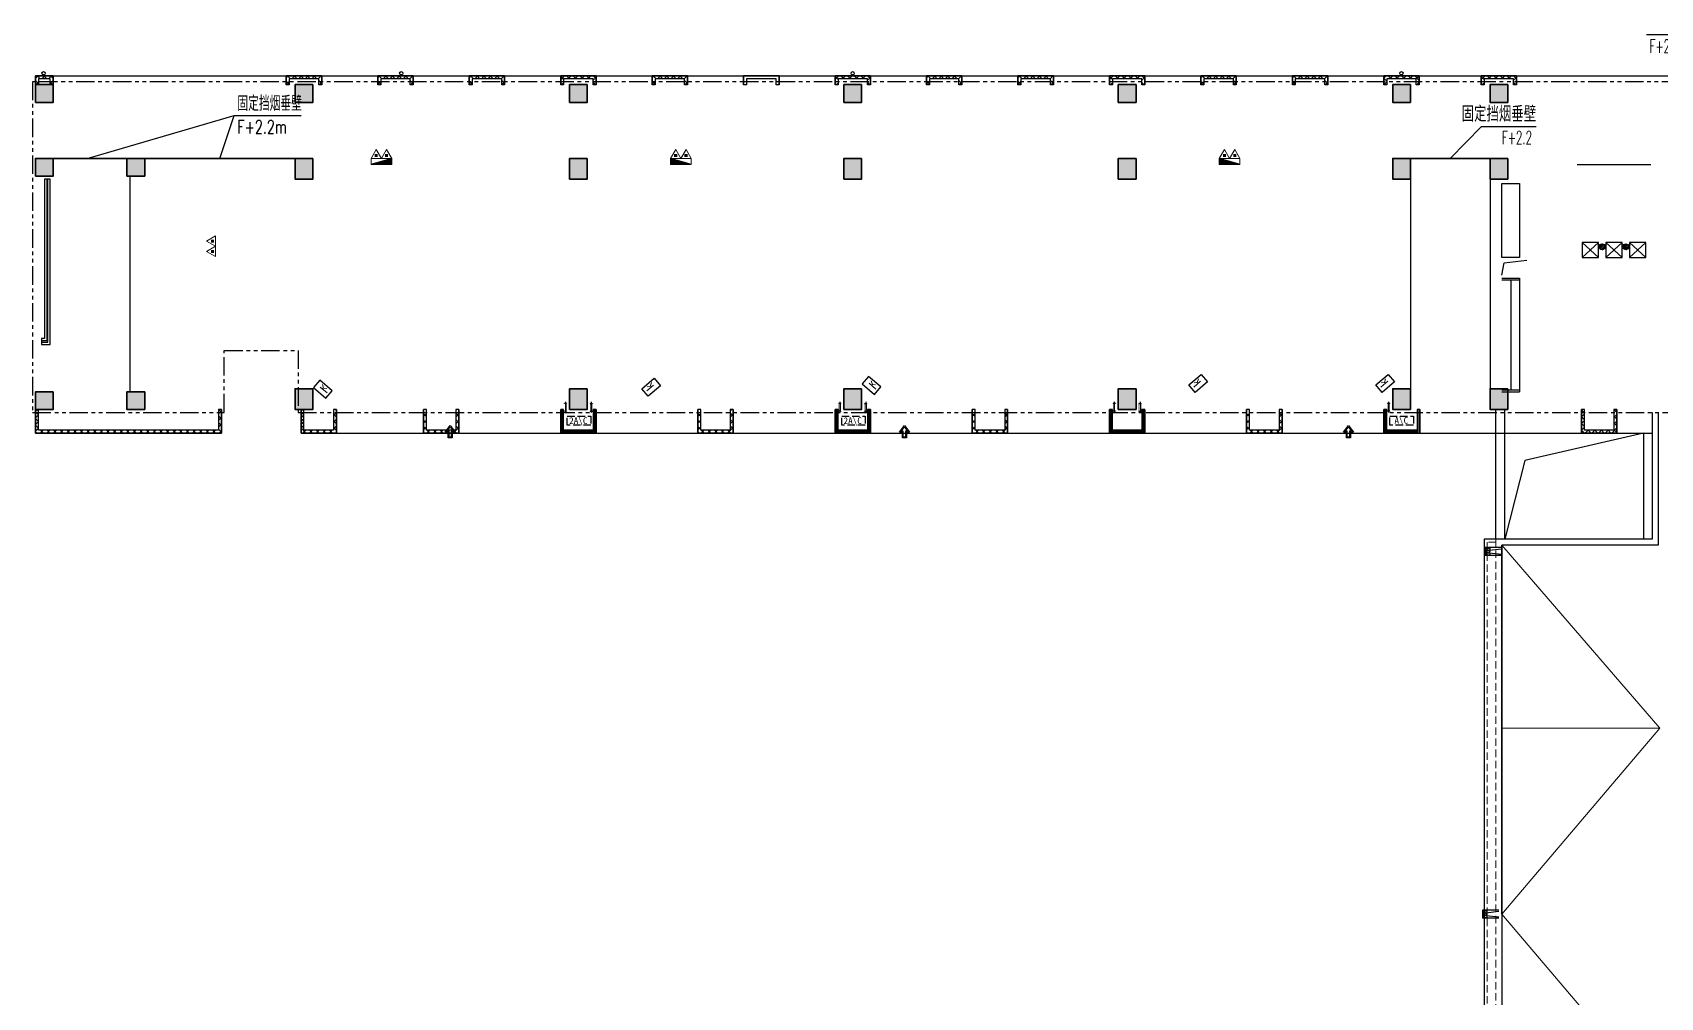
# Model space of a CAD drawing. Extents: x 196430 to 818205, y 904526 to 1974626.
# Drawn here: x 721663 to 776838, y 1157175 to 1189858 of the extents above; entities that cross this region are included whole.
import ezdxf

# ---------------------------------------------------------------- set-up
doc = ezdxf.new("R2010")
doc.units = 0
doc.header["$LTSCALE"] = 1000
doc.header["$MEASUREMENT"] = 0
for name, pattern in [('arch-1#教学楼$0$( Hidden )', [0.375, 0.25, -0.125]), ('arch-1#教学楼$0$DASH', [0.35, 0.25, -0.1]), ('arch-1#教学楼$0$HIDDEN2', [4.7625, 3.175, -1.5875]), ('arch-1#教学楼$0$PHANTOM2', [1.25, 0.625, -0.125, 0.125, -0.125, 0.125, -0.125])]:
    doc.linetypes.add(name, pattern=pattern)
for name, color, linetype in [('arch', 8, 'Continuous'), ('arch-1#教学楼$0$0-消防', 8, 'Continuous'), ('arch-1#教学楼$0$_0', 8, 'Continuous'), ('arch-1#教学楼$0$A-FINI', 8, 'Continuous'), ('arch-1#教学楼$0$DIM_LEAD', 8, 'Continuous'), ('arch-1#教学楼$0$LATRINE', 8, 'Continuous'), ('arch-1#教学楼$0$line', 8, 'Continuous'), ('arch-1#教学楼$0$LVTRY', 8, 'Continuous'), ('arch-1#教学楼$0$O-洞口', 8, 'Continuous'), ('arch-1#教学楼$0$WALL_METAL', 8, 'Continuous'), ('arch-1#教学楼$0$WATER', 8, 'Continuous'), ('arch-1#教学楼$0$Z-电器', 8, 'Continuous'), ('arch-1#教学楼$0$保温', 8, 'Continuous'), ('arch-1#教学楼$0$挡烟垂壁', 8, 'Continuous'), ('arch-1#教学楼$0$条件', 8, 'Continuous'), ('arch-1#教学楼$0$柱填充', 8, 'Continuous'), ('arch-1#教学楼$0$污水标注', 8, 'Continuous'), ('arch-1#教学楼$0$空调', 8, 'Continuous'), ('arch-1#教学楼$0$设备标注', 8, 'Continuous')]:
    doc.layers.add(name, color=color, linetype=linetype)
for name, color, linetype, lineweight in [('arch-1#教学楼$0$3T_GLASS', 8, 'Continuous', 0), ('arch-1#教学楼$0$AC', 8, 'arch-1#教学楼$0$HIDDEN2', 25), ('arch-1#教学楼$0$HV-fm', 8, 'Continuous', 18), ('arch-1#教学楼$0$WINDOW', 8, 'Continuous', 25), ('arch-1#教学楼$0$砼柱', 8, 'Continuous', 35), ('arch-1#教学楼$0$细线', 8, 'Continuous', 13)]:
    doc.layers.add(name, color=color, linetype=linetype, lineweight=lineweight)
doc.styles.add('arch-1#教学楼$0$_TCH_DIM', font='SIMPLEX', dxfattribs={"bigfont": 'GBCBIG'})
doc.styles.add('arch-1#教学楼$0$_TCH_DYN', font='')
doc.styles.add('arch-1#教学楼$0$_THVAC_DIM', font='SIMPLEX', dxfattribs={"width": 0.8, "height": 3.5, "bigfont": 'HZTXT'})
doc.styles.add('arch-1#教学楼$0$DIM_FONT', font='SIMPLEX.shx', dxfattribs={"width": 0.6})
doc.styles.add('arch-1#教学楼$0$Standard', font='gbenor.shx', dxfattribs={"bigfont": 'gbcbig.shx'})
doc.styles.get('arch-1#教学楼$0$_TCH_DYN').set_extended_font_data('SimSun')
doc.linetypes.add('arch-1#教学楼$0$XH_LINE', pattern='A,2,-0.2,["XH",arch-1#教学楼$0$Standard,S=0.15,R=0,X=-0.15,Y=-0.08],-0.15', length=2.35)

# ---------------------------------------------------------------- blocks, each defined once
blk = doc.blocks.new('arch-1#教学楼$0$A$C229B5E25')
at = {"layer": 'arch-1#教学楼$0$LATRINE'}
for points in [[(0, 2150), (0, 1600), (500, 1600), (500, 2150), (0, 2150)], [(500, 2150), (0, 1600)], [(0, 2150), (500, 1600)], [(0, 1350), (0, 800), (500, 800), (500, 1350), (0, 1350)], [(500, 1350), (0, 800)], [(0, 1350), (500, 800)], [(0, 550), (0, 0), (500, 0), (500, 550), (0, 550)], [(500, 550), (0, 0)], [(0, 550), (500, 0)]]:
    blk.add_lwpolyline(points, dxfattribs=at)
blk = doc.blocks.new('arch-1#教学楼$0$GPS_ws_dlpm')
for p, q in [((-100, 9), (-9, 100)), ((-93, -37), (37, 93)), ((-71, -71), (71, 71)), ((-35, -94), (94, 35)), ((11, -99), (99, -11))]:
    blk.add_line(p, q)
blk.add_circle((0, 0), 100)
blk = doc.blocks.new('arch-1#教学楼$0$Z5')
at = {"layer": 'arch-1#教学楼$0$砼柱', "lineweight": 35}
for points in [[(924554, -686864), (923954, -686864), (923954, -687464), (924554, -687464)], [(933354, -686864), (932754, -686864), (932754, -687464), (933354, -687464)], [(942654, -686864), (942054, -686864), (942054, -687464), (942654, -687464)], [(951954, -686864), (951354, -686864), (951354, -687464), (951954, -687464)], [(961254, -686864), (960654, -686864), (960654, -687464), (961254, -687464)], [(970554, -686864), (969954, -686864), (969954, -687464), (970554, -687464)], [(973854, -686864), (973254, -686864), (973254, -687464), (973854, -687464)], [(924554, -689364), (923954, -689364), (923954, -689964), (924554, -689964)], [(927654, -689364), (927054, -689364), (927054, -689964), (927654, -689964)], [(933354, -689364), (932754, -689364), (932754, -690064), (933354, -690064)], [(942654, -689364), (942054, -689364), (942054, -690064), (942654, -690064)], [(951954, -689364), (951354, -689364), (951354, -690064), (951954, -690064)], [(961254, -689364), (960654, -689364), (960654, -690064), (961254, -690064)], [(970554, -689364), (969954, -689364), (969954, -690064), (970554, -690064)], [(973854, -689364), (973254, -689364), (973254, -690064), (973854, -690064)], [(924554, -697264), (923954, -697264), (923954, -697864), (924554, -697864)], [(927654, -697264), (927054, -697264), (927054, -697864), (927654, -697864)], [(933354, -697164), (932754, -697164), (932754, -697864), (933354, -697864)], [(942654, -697164), (942054, -697164), (942054, -697864), (942654, -697864)], [(951954, -697164), (951354, -697164), (951354, -697864), (951954, -697864)], [(961254, -697164), (960654, -697164), (960654, -697864), (961254, -697864)], [(970554, -697164), (969954, -697164), (969954, -697864), (970554, -697864)], [(973854, -697164), (973254, -697164), (973254, -697864), (973854, -697864)]]:
    blk.add_lwpolyline(points, close=True, dxfattribs=at)
blk = doc.blocks.new('arch-1#教学楼$0$4zw')
at = {"layer": 'arch-1#教学楼$0$柱填充'}
h = blk.add_hatch(color=251, dxfattribs=at)
h.dxf.hatch_style = 1
h.paths.add_polyline_path([(5476757, 210835), (5476157, 210835), (5476157, 210235), (5476757, 210235)])
h.paths.add_polyline_path([(5472857, 210835), (5472257, 210835), (5472257, 210235), (5472857, 210235)])
h.paths.add_polyline_path([(5461457, 210935), (5460857, 210935), (5460857, 210235), (5461457, 210235)])
h.paths.add_polyline_path([(5464757, 210935), (5464157, 210935), (5464157, 210235), (5464757, 210235)])
h.paths.add_polyline_path([(5464757, 221235), (5464157, 221235), (5464157, 220635), (5464757, 220635)])
h.paths.add_polyline_path([(5464757, 218735), (5464157, 218735), (5464157, 218035), (5464757, 218035)])
h.paths.add_polyline_path([(5461457, 221235), (5460857, 221235), (5460857, 220635), (5461457, 220635)])
h.paths.add_polyline_path([(5461457, 218735), (5460857, 218735), (5460857, 218035), (5461457, 218035)])
h.paths.add_polyline_path([(5452157, 221235), (5451557, 221235), (5451557, 220635), (5452157, 220635)])
h.paths.add_polyline_path([(5452157, 218735), (5451557, 218735), (5451557, 218035), (5452157, 218035)])
h.paths.add_polyline_path([(5452157, 210935), (5451557, 210935), (5451557, 210235), (5452157, 210235)])
h.paths.add_polyline_path([(5472857, 218735), (5472257, 218735), (5472257, 218135), (5472857, 218135)])
h.paths.add_polyline_path([(5476757, 218735), (5476157, 218735), (5476157, 218135), (5476757, 218135)])
h.paths.add_polyline_path([(5472857, 221235), (5472257, 221235), (5472257, 220635), (5472857, 220635)])
h.paths.add_polyline_path([(5476757, 221235), (5476157, 221235), (5476157, 220635), (5476757, 220635)])
h.paths.add_polyline_path([(5442857, 221235), (5442257, 221235), (5442257, 220635), (5442857, 220635)])
h.paths.add_polyline_path([(5442857, 218735), (5442257, 218735), (5442257, 218035), (5442857, 218035)])
h.paths.add_polyline_path([(5442857, 210935), (5442257, 210935), (5442257, 210235), (5442857, 210235)])
h.paths.add_polyline_path([(5433557, 221235), (5432957, 221235), (5432957, 220635), (5433557, 220635)])
h.paths.add_polyline_path([(5433557, 218735), (5432957, 218735), (5432957, 218035), (5433557, 218035)])
h.paths.add_polyline_path([(5433557, 210935), (5432957, 210935), (5432957, 210235), (5433557, 210235)])
h.paths.add_polyline_path([(5424257, 221235), (5423657, 221235), (5423657, 220635), (5424257, 220635)])
h.paths.add_polyline_path([(5424257, 218735), (5423657, 218735), (5423657, 218035), (5424257, 218035)])
h.paths.add_polyline_path([(5424257, 210935), (5423657, 210935), (5423657, 210235), (5424257, 210235)])
h.paths.add_polyline_path([(5418557, 218735), (5417957, 218735), (5417957, 218135), (5418557, 218135)])
h.paths.add_polyline_path([(5418557, 210835), (5417957, 210835), (5417957, 210235), (5418557, 210235)])
h.paths.add_polyline_path([(5415457, 218735), (5414857, 218735), (5414857, 218135), (5415457, 218135)])
h.paths.add_polyline_path([(5415457, 221235), (5414857, 221235), (5414857, 220635), (5415457, 220635)])
h.paths.add_polyline_path([(5415457, 210835), (5414857, 210835), (5414857, 210235), (5415457, 210235)])
h.paths.add_polyline_path([(5464757, 268135), (5464157, 268135), (5464157, 267435), (5464757, 267435)])
h.paths.add_polyline_path([(5464757, 276135), (5464157, 276135), (5464157, 275435), (5464757, 275435)])
h.paths.add_polyline_path([(5468657, 276135), (5468057, 276135), (5468057, 275435), (5468657, 275435)])
h.paths.add_polyline_path([(5468657, 278635), (5468057, 278635), (5468057, 278035), (5468657, 278035)])
h.paths.add_polyline_path([(5464757, 278635), (5464157, 278635), (5464157, 278035), (5464757, 278035)])
h.paths.add_polyline_path([(5478257, 276135), (5477657, 276135), (5477657, 275435), (5478257, 275435)])
h.paths.add_polyline_path([(5478257, 278635), (5477657, 278635), (5477657, 277935), (5478257, 277935)])
h.paths.add_polyline_path([(5478257, 268035), (5477657, 268035), (5477657, 267435), (5478257, 267435)])
h.paths.add_polyline_path([(5468657, 268035), (5468057, 268035), (5468057, 267435), (5468657, 267435)])
h.paths.add_polyline_path([(5455457, 278635), (5454857, 278635), (5454857, 278035), (5455457, 278035)])
h.paths.add_polyline_path([(5455457, 276135), (5454857, 276135), (5454857, 275435), (5455457, 275435)])
h.paths.add_polyline_path([(5455457, 268135), (5454857, 268135), (5454857, 267435), (5455457, 267435)])
h.paths.add_polyline_path([(5446157, 278635), (5445557, 278635), (5445557, 278035), (5446157, 278035)])
h.paths.add_polyline_path([(5446157, 276135), (5445557, 276135), (5445557, 275435), (5446157, 275435)])
h.paths.add_polyline_path([(5446157, 268135), (5445557, 268135), (5445557, 267435), (5446157, 267435)])
h.paths.add_polyline_path([(5436857, 278635), (5436257, 278635), (5436257, 278035), (5436857, 278035)])
h.paths.add_polyline_path([(5436857, 276135), (5436257, 276135), (5436257, 275435), (5436857, 275435)])
h.paths.add_polyline_path([(5436857, 268135), (5436257, 268135), (5436257, 267435), (5436857, 267435)])
h.paths.add_polyline_path([(5427557, 278635), (5426957, 278635), (5426957, 278035), (5427557, 278035)])
h.paths.add_polyline_path([(5427557, 276135), (5426957, 276135), (5426957, 275435), (5427557, 275435)])
h.paths.add_polyline_path([(5427557, 268135), (5426957, 268135), (5426957, 267435), (5427557, 267435)])
h.paths.add_polyline_path([(5424257, 278635), (5423657, 278635), (5423657, 278035), (5424257, 278035)])
h.paths.add_polyline_path([(5424257, 276135), (5423657, 276135), (5423657, 275435), (5424257, 275435)])
h.paths.add_polyline_path([(5424257, 268135), (5423657, 268135), (5423657, 267435), (5424257, 267435)])
h.paths.add_polyline_path([(5415457, 276135), (5414857, 276135), (5414857, 275435), (5415457, 275435)])
h.paths.add_polyline_path([(5415457, 278635), (5414857, 278635), (5414857, 277935), (5415457, 277935)])
h.paths.add_polyline_path([(5415457, 268135), (5414857, 268135), (5414857, 267435), (5415457, 267435)])
h.paths.add_polyline_path([(5415457, 166935), (5414857, 166935), (5414857, 166235), (5415457, 166235)])
h.paths.add_polyline_path([(5415457, 169635), (5414857, 169635), (5414857, 169035), (5415457, 169035)])
h.paths.add_polyline_path([(5424257, 169635), (5423657, 169635), (5423657, 169035), (5424257, 169035)])
h.paths.add_polyline_path([(5427557, 169635), (5426957, 169635), (5426957, 169035), (5427557, 169035)])
h.paths.add_polyline_path([(5424257, 166935), (5423657, 166935), (5423657, 166235), (5424257, 166235)])
h.paths.add_polyline_path([(5427557, 166935), (5426957, 166935), (5426957, 166235), (5427557, 166235)])
h.paths.add_polyline_path([(5427557, 159135), (5426957, 159135), (5426957, 158435), (5427557, 158435)])
h.paths.add_polyline_path([(5436857, 159135), (5436257, 159135), (5436257, 158435), (5436857, 158435)])
h.paths.add_polyline_path([(5436857, 169635), (5436257, 169635), (5436257, 169035), (5436857, 169035)])
h.paths.add_polyline_path([(5436857, 166935), (5436257, 166935), (5436257, 166235), (5436857, 166235)])
h.paths.add_polyline_path([(5446157, 169635), (5445557, 169635), (5445557, 169035), (5446157, 169035)])
h.paths.add_polyline_path([(5446157, 166935), (5445557, 166935), (5445557, 166235), (5446157, 166235)])
h.paths.add_polyline_path([(5446157, 159135), (5445557, 159135), (5445557, 158435), (5446157, 158435)])
h.paths.add_polyline_path([(5455457, 169635), (5454857, 169635), (5454857, 169035), (5455457, 169035)])
h.paths.add_polyline_path([(5455457, 166935), (5454857, 166935), (5454857, 166235), (5455457, 166235)])
h.paths.add_polyline_path([(5455457, 159135), (5454857, 159135), (5454857, 158435), (5455457, 158435)])
h.paths.add_polyline_path([(5464757, 169635), (5464157, 169635), (5464157, 169035), (5464757, 169035)])
h.paths.add_polyline_path([(5464757, 166935), (5464157, 166935), (5464157, 166335), (5464757, 166335)])
h.paths.add_polyline_path([(5464557, 159035), (5463957, 159035), (5463957, 158435), (5464557, 158435)])
h.paths.add_polyline_path([(5470657, 158935), (5470157, 158935), (5470157, 158435), (5470657, 158435)])
h.paths.add_polyline_path([(5470557, 166935), (5469957, 166935), (5469957, 166335), (5470557, 166335)])
h.paths.add_polyline_path([(5470557, 169635), (5469957, 169635), (5469957, 169035), (5470557, 169035)])
h.paths.add_polyline_path([(5475957, 167135), (5475357, 167135), (5475357, 166535), (5475957, 166535)])
h.paths.add_polyline_path([(5475957, 158935), (5475457, 158935), (5475457, 158435), (5475957, 158435)])
h.paths.add_polyline_path([(5415457, 159135), (5414857, 159135), (5414857, 158435), (5415457, 158435)])
h.paths.add_polyline_path([(5424257, 159135), (5423657, 159135), (5423657, 158435), (5424257, 158435)])
h.paths.add_polyline_path([(5475957, 169635), (5475357, 169635), (5475357, 169035), (5475957, 169035)])
at = {"layer": 'arch-1#教学楼$0$砼柱'}
blk.add_blockref('arch-1#教学楼$0$Z5', (4490903, 908100), dxfattribs=at)
blk = doc.blocks.new('arch-1#教学楼$0$ysg222')
at = {"layer": 'arch-1#教学楼$0$设备标注'}
for centre in [(5275347, 221621), (5287472, 221621), (5302772, 221621), (5321372, 221621)]:
    blk.add_circle(centre, 55, dxfattribs=at)
blk = doc.blocks.new('arch-1#教学楼$0$A$C41442FB6')
at = {"layer": 'arch-1#教学楼$0$Z-电器'}
blk.add_lwpolyline([(0, 550), (330, 550), (330, 0), (0, 0)], close=True, dxfattribs=at)
at = {"layer": 'arch-1#教学楼$0$Z-电器', "linetype": 'Continuous', "style": 'arch-1#教学楼$0$DIM_FONT', "width": 0.8}
blk.add_text('k', height=300, rotation=359.9455, dxfattribs=at).set_placement((123, 165))
blk = doc.blocks.new('arch-1#教学楼$0$wateroutlet')
at = {"layer": 'arch-1#教学楼$0$WATER'}
for p, q in [((917915, 751106), (917915, 751666)), ((918187, 751666), (917915, 751666)), ((917915, 751506), (917999, 751506)), ((917938, 751642), (917938, 751506)), ((917938, 751642), (918162, 751642)), ((918004, 751546), (917959, 751106)), ((918092, 751548), (918148, 751106)), ((918099, 751506), (918187, 751506)), ((918162, 751642), (918162, 751506)), ((918187, 751106), (918187, 751666))]:
    blk.add_line(p, q, dxfattribs=at)
blk.add_circle((918048, 751572), 55, dxfattribs=at)
blk.add_arc((918048, 751547), 44, 0.7795, 180.7795, dxfattribs=at)
blk = doc.blocks.new('arch-1#教学楼$0$WEQWESDA')
at = {"layer": 'arch-1#教学楼$0$HV-fm'}
h = blk.add_hatch(dxfattribs=at)
h.set_pattern_fill('ANSI31', angle=270, style=0)
h.set_pattern_definition([(315, (-693696.34586, 2541731.43045), (0.088388347648, 0.088388347648), [])])
edge = h.paths.add_edge_path()
edge.add_line((477846, 567113), (477846, 566912))
edge.add_line((477846, 566912), (478546, 566913))
edge.add_line((478546, 566913), (477846, 567113))
at = {"layer": 'arch-1#教学楼$0$HV-fm', "color": 7}
for p, q in [((477846, 567113), (477846, 566913)), ((477846, 567113), (478546, 566913)), ((478546, 567113), (477847, 567113)), ((478546, 567113), (478546, 566913))]:
    blk.add_line(p, q, dxfattribs=at)
at = {"layer": 'arch-1#教学楼$0$HV-fm', "color": 7, "linetype": 'arch-1#教学楼$0$XH_LINE', "ltscale": 1.5}
blk.add_lwpolyline([(478546, 566913), (477846, 566913)], dxfattribs=at)
blk = doc.blocks.new('arch-1#教学楼$0$37')
at = {"linetype": 'Continuous'}
for p, q in [((350, 606), (0, 0)), ((0, 0), (700, 0)), ((700, 0), (350, 606))]:
    blk.add_line(p, q, dxfattribs=at)
at = {"linetype": 'Continuous', "const_width": 210}
blk.add_lwpolyline([(455, 202), (245, 202)], dxfattribs=at)
blk = doc.blocks.new('arch-1#教学楼$0$WERWERSGFDFGFG')
at = {"layer": 'arch-1#教学楼$0$HV-fm', "color": 7, "linetype": 'arch-1#教学楼$0$XH_LINE', "ltscale": 1.5, "xscale": 0.5, "yscale": 0.5, "zscale": 0.5}
for p in [(477846, 567426), (478196, 567426)]:
    blk.add_blockref('arch-1#教学楼$0$37', p, dxfattribs=at)
blk = doc.blocks.new('arch-1#教学楼$0$xfs5')
at = {"layer": 'arch-1#教学楼$0$WINDOW', "xscale": -1}
for name, p in [('arch-1#教学楼$0$WERWERSGFDFGFG', (4942656, -426998)), ('arch-1#教学楼$0$WEQWESDA', (4942657, -426684))]:
    blk.add_blockref(name, p, dxfattribs=at)
at = {"layer": 'arch-1#教学楼$0$WINDOW'}
for name, p in [('arch-1#教学楼$0$WERWERSGFDFGFG', (3996414, -426998)), ('arch-1#教学楼$0$WERWERSGFDFGFG', (4015014, -426998)), ('arch-1#教学楼$0$WEQWESDA', (3996413, -426684)), ('arch-1#教学楼$0$WEQWESDA', (4015013, -426684))]:
    blk.add_blockref(name, p, dxfattribs=at)
at = {"layer": 'arch-1#教学楼$0$WINDOW', "xscale": -1, "rotation": 90}
blk.add_blockref('arch-1#教学楼$0$WERWERSGFDFGFG', (5026261, 615650), dxfattribs=at)
blk = doc.blocks.new('arch-1#教学楼$0$kk')
for p, q in [((867703, -261309), (867703, -260947)), ((867740, -260999), (867665, -260999)), ((867740, -261257), (867665, -261257))]:
    blk.add_line(p, q)
at = {"const_width": 10}
for points in [[(867635, -260999), (867665, -260999), (867665, -261257), (867635, -261257)], [(867770, -260999), (867740, -260999), (867740, -261257), (867770, -261257)]]:
    blk.add_lwpolyline(points, dxfattribs=at)
blk = doc.blocks.new('arch-1#教学楼$0$wetwertyr')
at = {"layer": 'arch-1#教学楼$0$AC', "linetype": 'arch-1#教学楼$0$DASH'}
blk.add_lwpolyline([(7654325, 2471000), (7655125, 2471000), (7655125, 2470700), (7654325, 2470700)], close=True, dxfattribs=at)
at = {"layer": 'arch-1#教学楼$0$AC', "style": 'arch-1#教学楼$0$_TCH_DYN'}
blk.add_text('A\\C', height=227.8, dxfattribs=at).set_placement((7654485, 2470743))
blk = doc.blocks.new('arch-1#教学楼$0$2AC')
at = {"layer": 'arch-1#教学楼$0$AC', "linetype": 'arch-1#教学楼$0$DASH'}
blk.add_lwpolyline([(5312920, 688661), (5313720, 688661), (5313720, 688361), (5312920, 688361)], close=True, dxfattribs=at)
at = {"layer": 'arch-1#教学楼$0$AC', "style": 'arch-1#教学楼$0$_TCH_DYN'}
blk.add_text('2A\\C', height=227.8, dxfattribs=at).set_placement((5312983, 688395))
blk = doc.blocks.new('arch-1#教学楼$0$平面标识')
at = {"layer": 'arch-1#教学楼$0$0-消防', "ltscale": 3}
blk.add_lwpolyline([(0, 422), (-168, 199), (-68, 199), (-68, 0), (68, 0), (68, 199), (168, 199), (0, 422)], dxfattribs=at)
blk.add_lwpolyline([(0, 372), (-108, 229), (-38, 229), (-38, 30), (38, 30), (38, 229), (108, 229)], close=True, dxfattribs=at)
blk = doc.blocks.new('arch-1#教学楼$0$xfjy')
at = {"layer": 'arch-1#教学楼$0$0-消防', "xscale": -1, "rotation": 359.9999999999931}
for p in [(5289129, 924248), (5304526, 924248), (5319574, 924248)]:
    blk.add_blockref('arch-1#教学楼$0$平面标识', p, dxfattribs=at)
blk = doc.blocks.new('arch-1#教学楼')
at = {"layer": 'arch-1#教学楼$0$条件'}
h = blk.add_hatch(dxfattribs=at)
h.set_pattern_fill('ANSI37', color=256, scale=100)
h.set_pattern_definition([(45, (-1426800.5, -1357185.7), (-112.2532015, 112.2532015), []), (135, (-1426800.5, -1357185.7), (-112.2532015, -112.2532015), [])])
h.paths.add_polyline_path([(5275175, 226885), (5275075, 226885), (5275075, 227185), (5275675, 227185), (5275675, 226885), (5275575, 226885), (5275575, 227085), (5275175, 227085)])
h = blk.add_hatch(dxfattribs=at)
h.set_pattern_fill('ANSI37', color=256, scale=100)
h.set_pattern_definition([(45, (-1417650.5, -1379185.7), (-112.2532015, 112.2532015), []), (135, (-1417650.5, -1379185.7), (-112.2532015, -112.2532015), [])])
h.paths.add_polyline_path([(5283675, 226885), (5283575, 226885), (5283575, 227185), (5284775, 227185), (5284775, 226885), (5284675, 226885), (5284675, 227085), (5283675, 227085)])
h = blk.add_hatch(dxfattribs=at)
h.set_pattern_fill('ANSI37', color=256, scale=100)
h.set_pattern_definition([(45, (-1414550.5, -1379185.7), (-112.2532015, 112.2532015), []), (135, (-1414550.5, -1379185.7), (-112.2532015, -112.2532015), [])])
h.paths.add_polyline_path([(5286775, 226885), (5286675, 226885), (5286675, 227185), (5287875, 227185), (5287875, 226885), (5287775, 226885), (5287775, 227085), (5286775, 227085)])
h = blk.add_hatch(dxfattribs=at)
h.set_pattern_fill('ANSI37', color=256, scale=100)
h.set_pattern_definition([(45, (-1411450.5, -1379185.7), (-112.2532015, 112.2532015), []), (135, (-1411450.5, -1379185.7), (-112.2532015, -112.2532015), [])])
h.paths.add_polyline_path([(5289875, 226885), (5289775, 226885), (5289775, 227185), (5290975, 227185), (5290975, 226885), (5290875, 226885), (5290875, 227085), (5289875, 227085)])
h = blk.add_hatch(dxfattribs=at)
h.set_pattern_fill('ANSI37', color=256, scale=100)
h.set_pattern_definition([(45, (-1408350.5, -1379252.37), (-112.2532015, 112.2532015), []), (135, (-1408350.5, -1379252.37), (-112.2532015, -112.2532015), [])])
h.paths.add_polyline_path([(5292975, 226885), (5292875, 226885), (5292875, 227185), (5294075, 227185), (5294075, 226885), (5293975, 226885), (5293975, 227085), (5292975, 227085)])
h = blk.add_hatch(dxfattribs=at)
h.set_pattern_fill('ANSI37', color=256, scale=100)
h.set_pattern_definition([(45, (-1405250.5, -1379185.7), (-112.2532015, 112.2532015), []), (135, (-1405250.5, -1379185.7), (-112.2532015, -112.2532015), [])])
h.paths.add_polyline_path([(5296075, 226885), (5295975, 226885), (5295975, 227185), (5297175, 227185), (5297175, 226885), (5297075, 226885), (5297075, 227085), (5296075, 227085)])
h = blk.add_hatch(dxfattribs=at)
h.set_pattern_fill('ANSI37', color=256, scale=100)
h.set_pattern_definition([(45, (-1399050.5, -1379252.37), (-112.2532015, 112.2532015), []), (135, (-1399050.5, -1379252.37), (-112.2532015, -112.2532015), [])])
h.paths.add_polyline_path([(5302275, 226885), (5302175, 226885), (5302175, 227185), (5303375, 227185), (5303375, 226885), (5303275, 226885), (5303275, 227085), (5302275, 227085)])
h = blk.add_hatch(dxfattribs=at)
h.set_pattern_fill('ANSI37', color=256, scale=100)
h.set_pattern_definition([(45, (-1395950.5, -1379185.7), (-112.2532015, 112.2532015), []), (135, (-1395950.5, -1379185.7), (-112.2532015, -112.2532015), [])])
h.paths.add_polyline_path([(5305375, 226885), (5305275, 226885), (5305275, 227185), (5306475, 227185), (5306475, 226885), (5306375, 226885), (5306375, 227085), (5305375, 227085)])
h = blk.add_hatch(dxfattribs=at)
h.set_pattern_fill('ANSI37', color=256, scale=100)
h.set_pattern_definition([(45, (-1392850.5, -1379185.7), (-112.2532015, 112.2532015), []), (135, (-1392850.5, -1379185.7), (-112.2532015, -112.2532015), [])])
h.paths.add_polyline_path([(5308475, 226885), (5308375, 226885), (5308375, 227185), (5309575, 227185), (5309575, 226885), (5309475, 226885), (5309475, 227085), (5308475, 227085)])
h = blk.add_hatch(dxfattribs=at)
h.set_pattern_fill('ANSI37', color=256, scale=100)
h.set_pattern_definition([(45, (-1389750.5, -1379252.37), (-112.2532015, 112.2532015), []), (135, (-1389750.5, -1379252.37), (-112.2532015, -112.2532015), [])])
h.paths.add_polyline_path([(5311575, 226885), (5311475, 226885), (5311475, 227185), (5312675, 227185), (5312675, 226885), (5312575, 226885), (5312575, 227085), (5311575, 227085)])
h = blk.add_hatch(dxfattribs=at)
h.set_pattern_fill('ANSI37', color=256, scale=100)
h.set_pattern_definition([(45, (-1386650.5, -1379185.7), (-112.2532015, 112.2532015), []), (135, (-1386650.5, -1379185.7), (-112.2532015, -112.2532015), [])])
h.paths.add_polyline_path([(5314675, 226885), (5314575, 226885), (5314575, 227185), (5315775, 227185), (5315775, 226885), (5315675, 226885), (5315675, 227085), (5314675, 227085)])
h = blk.add_hatch(dxfattribs=at)
h.set_pattern_fill('ANSI37', color=256, scale=100)
h.set_pattern_definition([(45, (-1383550.5, -1379185.7), (-112.2532015, 112.2532015), []), (135, (-1383550.5, -1379185.7), (-112.2532015, -112.2532015), [])])
h.paths.add_polyline_path([(5317775, 226885), (5317675, 226885), (5317675, 227185), (5318875, 227185), (5318875, 226885), (5318775, 226885), (5318775, 227085), (5317775, 227085)])
h = blk.add_hatch(dxfattribs=at)
h.set_pattern_fill('ANSI37', color=256, scale=100)
h.set_pattern_definition([(45, (-1380500.5, -1379252.37), (-112.2532015, 112.2532015), []), (135, (-1380500.5, -1379252.37), (-112.2532015, -112.2532015), [])])
h.paths.add_polyline_path([(5320875, 226885), (5320775, 226885), (5320775, 227185), (5321975, 227185), (5321975, 226885), (5321875, 226885), (5321875, 227085), (5320875, 227085)])
h = blk.add_hatch(dxfattribs=at)
h.set_pattern_fill('ANSI37', color=256, scale=100)
h.set_pattern_definition([(45, (-1377150.5, -1379252.37), (-112.2532015, 112.2532015), []), (135, (-1377150.5, -1379252.37), (-112.2532015, -112.2532015), [])])
h.paths.add_polyline_path([(5324175, 226885), (5324075, 226885), (5324075, 227185), (5325275, 227185), (5325275, 226885), (5325175, 226885), (5325175, 227085), (5324175, 227085)])
h = blk.add_hatch(dxfattribs=at)
h.set_pattern_fill('ANSI37', color=256, scale=100)
h.set_pattern_definition([(45, (-1426100.5, -1367985.7), (-112.2532015, 112.2532015), []), (135, (-1426100.5, -1367985.7), (-112.2532015, -112.2532015), [])])
h.paths.add_polyline_path([(5275175, 215885), (5275075, 215885), (5275075, 215085), (5281375, 215085), (5281375, 215885), (5281275, 215885), (5281275, 215185), (5275175, 215185)])
h = blk.add_hatch(dxfattribs=at)
h.set_pattern_fill('ANSI37', color=256, scale=100)
h.set_pattern_definition([(45, (-1417650.5, -1367985.7), (-112.2532015, 112.2532015), []), (135, (-1417650.5, -1367985.7), (-112.2532015, -112.2532015), [])])
h.paths.add_polyline_path([(5284175, 215885), (5284075, 215885), (5284075, 215085), (5285275, 215085), (5285275, 215885), (5285175, 215885), (5285175, 215185), (5284175, 215185)])
h = blk.add_hatch(dxfattribs=at)
h.set_pattern_fill('ANSI37', color=256, scale=100)
h.set_pattern_definition([(45, (-1413000.5, -1367985.72), (-112.2532015, 112.2532015), []), (135, (-1413000.5, -1367985.72), (-112.2532015, -112.2532015), [])])
h.paths.add_polyline_path([(5288325, 215885), (5288225, 215885), (5288225, 215085), (5289425, 215085), (5289425, 215885), (5289325, 215885), (5289325, 215185), (5288325, 215185)])
h = blk.add_hatch(dxfattribs=at)
h.set_pattern_fill('ANSI37', color=256, scale=100)
h.set_pattern_definition([(45, (-1403700.5, -1367985.72), (-112.2532015, 112.2532015), []), (135, (-1403700.5, -1367985.72), (-112.2532015, -112.2532015), [])])
h.paths.add_polyline_path([(5297625, 215885), (5297525, 215885), (5297525, 215085), (5298725, 215085), (5298725, 215885), (5298625, 215885), (5298625, 215185), (5297625, 215185)])
h = blk.add_hatch(dxfattribs=at)
h.set_pattern_fill('ANSI37', color=256, scale=100)
h.set_pattern_definition([(45, (-1394400.5, -1367985.72), (-112.2532015, 112.2532015), []), (135, (-1394400.5, -1367985.72), (-112.2532015, -112.2532015), [])])
h.paths.add_polyline_path([(5306925, 215885), (5306825, 215885), (5306825, 215085), (5308025, 215085), (5308025, 215885), (5307925, 215885), (5307925, 215185), (5306925, 215185)])
h = blk.add_hatch(dxfattribs=at)
h.set_pattern_fill('ANSI37', color=256, scale=100)
h.set_pattern_definition([(45, (-1385100.5, -1367985.72), (-112.2532015, 112.2532015), []), (135, (-1385100.5, -1367985.72), (-112.2532015, -112.2532015), [])])
h.paths.add_polyline_path([(5316225, 215885), (5316125, 215885), (5316125, 215085), (5317325, 215085), (5317325, 215885), (5317225, 215885), (5317225, 215185), (5316225, 215185)])
h = blk.add_hatch(dxfattribs=at)
h.set_pattern_fill('ANSI37', color=256, scale=100)
h.set_pattern_definition([(45, (-1373800.5, -1368052.37), (-112.2532015, 112.2532015), []), (135, (-1373800.5, -1368052.37), (-112.2532015, -112.2532015), [])])
h.paths.add_polyline_path([(5327575, 215885), (5327475, 215885), (5327475, 215085), (5328675, 215085), (5328675, 215885), (5328575, 215885), (5328575, 215185), (5327575, 215185)])
for points in [[(5275675, 226885), (5275675, 227185), (5275075, 227185), (5275075, 226885)], [(5275575, 226885), (5275575, 227085), (5275175, 227085), (5275175, 226885)], [(5284775, 226885), (5284775, 227185), (5283575, 227185), (5283575, 226885)], [(5287875, 226885), (5287875, 227185), (5286675, 227185), (5286675, 226885)], [(5290975, 226885), (5290975, 227185), (5289775, 227185), (5289775, 226885)], [(5294075, 226885), (5294075, 227185), (5292875, 227185), (5292875, 226885)], [(5297175, 226885), (5297175, 227185), (5295975, 227185), (5295975, 226885)], [(5300275, 226885), (5300275, 227185), (5299075, 227185), (5299075, 226885)], [(5303375, 226885), (5303375, 227185), (5302175, 227185), (5302175, 226885)], [(5306475, 226885), (5306475, 227185), (5305275, 227185), (5305275, 226885)], [(5309575, 226885), (5309575, 227185), (5308375, 227185), (5308375, 226885)], [(5312675, 226885), (5312675, 227185), (5311475, 227185), (5311475, 226885)], [(5315775, 226885), (5315775, 227185), (5314575, 227185), (5314575, 226885)], [(5318875, 226885), (5318875, 227185), (5317675, 227185), (5317675, 226885)], [(5321975, 226885), (5321975, 227185), (5320775, 227185), (5320775, 226885)], [(5325275, 226885), (5325275, 227185), (5324075, 227185), (5324075, 226885)], [(5324775, 220435), (5324858, 220853), (5325625, 220935)], [(5281375, 215885), (5281375, 215085), (5275075, 215085), (5275075, 215885)], [(5281275, 215885), (5281275, 215185), (5275175, 215185), (5275175, 215885)], [(5285275, 215885), (5285275, 215085), (5284075, 215085), (5284075, 215885)], [(5285175, 215885), (5285175, 215185), (5284175, 215185), (5284175, 215885)], [(5289425, 215885), (5289425, 215085), (5288225, 215085), (5288225, 215885)], [(5289325, 215885), (5289325, 215185), (5288325, 215185), (5288325, 215885)], [(5294075, 215885), (5294075, 215085), (5292875, 215085), (5292875, 215885)], [(5293975, 215885), (5293975, 215185), (5292975, 215185), (5292975, 215885)], [(5298725, 215885), (5298725, 215085), (5297525, 215085), (5297525, 215885)], [(5298625, 215885), (5298625, 215185), (5297625, 215185), (5297625, 215885)], [(5303375, 215885), (5303375, 215085), (5302175, 215085), (5302175, 215885)], [(5303275, 215885), (5303275, 215185), (5302275, 215185), (5302275, 215885)], [(5308025, 215885), (5308025, 215085), (5306825, 215085), (5306825, 215885)], [(5307925, 215885), (5307925, 215185), (5306925, 215185), (5306925, 215885)], [(5312675, 215885), (5312675, 215085), (5311475, 215085), (5311475, 215885)], [(5312575, 215885), (5312575, 215185), (5311575, 215185), (5311575, 215885)], [(5317325, 215885), (5317325, 215085), (5316125, 215085), (5316125, 215885)], [(5317225, 215885), (5317225, 215185), (5316225, 215185), (5316225, 215885)], [(5322000, 215885), (5322000, 215085), (5320775, 215085), (5320775, 215885)], [(5321900, 215885), (5321900, 215185), (5320875, 215185), (5320875, 215885)], [(5330075, 215785), (5330075, 211285), (5324775, 211285), (5324775, 175385)], [(5328675, 215885), (5328675, 215085), (5327475, 215085), (5327475, 215885)], [(5328575, 215885), (5328575, 215185), (5327575, 215185), (5327575, 215885)], [(5329875, 215785), (5329875, 211485)], [(5329875, 211485), (5324575, 211485)], [(5324775, 198785), (5324775, 211285)], [(5324775, 198785), (5324775, 186185)]]:
    blk.add_lwpolyline(points)
at = {"layer": 'arch-1#教学楼$0$3T_GLASS'}
for points in [[(5324775, 211285), (5330125, 205085), (5324775, 198785), (5330125, 192485), (5324775, 186185), (5330125, 180785), (5324775, 175385)], [(5330125, 205085), (5324775, 205085)]]:
    blk.add_lwpolyline(points, dxfattribs=at)
at = {"layer": 'arch-1#教学楼$0$_0'}
for points in [[(5275575, 223685), (5275375, 223685), (5275375, 218285), (5275275, 218285), (5275275, 218085), (5275575, 218085), (5275575, 223685)], [(5278275, 223785), (5278275, 216485)], [(5321675, 223685), (5321675, 216585)], [(5324375, 223685), (5324375, 216585)], [(5324575, 211485), (5324575, 215885)], [(5324875, 211485), (5324875, 215885)], [(5329575, 215085), (5325559, 214152), (5324875, 211485)]]:
    blk.add_lwpolyline(points, dxfattribs=at)
at = {"layer": 'arch-1#教学楼$0$A-FINI'}
for points in [[(5275175, 226885), (5275075, 226885), (5275075, 227185), (5275675, 227185), (5275675, 226885), (5275575, 226885), (5275575, 227085), (5275175, 227085), (5275175, 226885)], [(5275075, 227185), (5336975, 227185)], [(5283675, 226885), (5283575, 226885), (5283575, 227185), (5284775, 227185), (5284775, 226885), (5284675, 226885), (5284675, 227085), (5283675, 227085), (5283675, 226885)], [(5286775, 226885), (5286675, 226885), (5286675, 227185), (5287875, 227185), (5287875, 226885), (5287775, 226885), (5287775, 227085), (5286775, 227085), (5286775, 226885)], [(5289875, 226885), (5289775, 226885), (5289775, 227185), (5290975, 227185), (5290975, 226885), (5290875, 226885), (5290875, 227085), (5289875, 227085), (5289875, 226885)], [(5296075, 226885), (5295975, 226885), (5295975, 227185), (5297175, 227185), (5297175, 226885), (5297075, 226885), (5297075, 227085), (5296075, 227085), (5296075, 226885)], [(5302275, 226885), (5302175, 226885), (5302175, 227185), (5303375, 227185), (5303375, 226885), (5303275, 226885), (5303275, 227085), (5302275, 227085), (5302275, 226885)], [(5308475, 226885), (5308375, 226885), (5308375, 227185), (5309575, 227185), (5309575, 226885), (5309475, 226885), (5309475, 227085), (5308475, 227085), (5308475, 226885)], [(5314675, 226885), (5314575, 226885), (5314575, 227185), (5315775, 227185), (5315775, 226885), (5315675, 226885), (5315675, 227085), (5314675, 227085), (5314675, 226885)], [(5320875, 226885), (5320775, 226885), (5320775, 227185), (5321975, 227185), (5321975, 226885), (5321875, 226885), (5321875, 227085), (5320875, 227085), (5320875, 226885)], [(5275175, 215885), (5275075, 215885), (5275075, 215085), (5281375, 215085), (5281375, 215885), (5281275, 215885), (5281275, 215185), (5275175, 215185), (5275175, 215885)], [(5284175, 215885), (5284075, 215885), (5284075, 215085), (5285275, 215085), (5285275, 215885), (5285175, 215885), (5285175, 215185), (5284175, 215185), (5284175, 215885)], [(5292975, 215885), (5292875, 215885), (5292875, 215085), (5294075, 215085), (5294075, 215885), (5293975, 215885), (5293975, 215185), (5292975, 215185), (5292975, 215885)], [(5311575, 215885), (5311475, 215885), (5311475, 215085), (5312675, 215085), (5312675, 215885), (5312575, 215885), (5312575, 215185), (5311575, 215185), (5311575, 215885)], [(5284075, 215085), (5329875, 215085)]]:
    blk.add_lwpolyline(points, dxfattribs=at)
at = {"layer": 'arch-1#教学楼$0$DIM_LEAD'}
for p, q in [((5331627, 228572), (5329680, 228572)), ((5276825, 224385), (5281812, 225837)), ((5281325, 224385), (5281812, 225837)), ((5281812, 225837), (5284083, 225837)), ((5323025, 224385), (5324080, 225473)), ((5324080, 225473), (5325941, 225473))]:
    blk.add_line(p, q, dxfattribs=at)
at = {"layer": 'arch-1#教学楼$0$LVTRY'}
for p, q in [((5324775, 220335), (5325375, 220335)), ((5324775, 220275), (5325375, 220275)), ((5325075, 220275), (5325075, 216545)), ((5325375, 220335), (5325375, 216485)), ((5324775, 216545), (5325375, 216545)), ((5324775, 216485), (5325375, 216485))]:
    blk.add_line(p, q, dxfattribs=at)
blk.add_lwpolyline([(5324775, 221035), (5324775, 223535), (5325375, 223535), (5325375, 221035)], close=True, dxfattribs=at)
at = {"layer": 'arch-1#教学楼$0$WALL_METAL'}
for points in [[(5292975, 226885), (5292875, 226885), (5292875, 227185), (5294075, 227185), (5294075, 226885), (5293975, 226885), (5293975, 227085), (5292975, 227085), (5292975, 226885)], [(5299175, 226885), (5299075, 226885), (5299075, 227185), (5300275, 227185), (5300275, 226885), (5300175, 226885), (5300175, 227085), (5299175, 227085), (5299175, 226885)], [(5305375, 226885), (5305275, 226885), (5305275, 227185), (5306475, 227185), (5306475, 226885), (5306375, 226885), (5306375, 227085), (5305375, 227085), (5305375, 226885)], [(5311575, 226885), (5311475, 226885), (5311475, 227185), (5312675, 227185), (5312675, 226885), (5312575, 226885), (5312575, 227085), (5311575, 227085), (5311575, 226885)], [(5317775, 226885), (5317675, 226885), (5317675, 227185), (5318875, 227185), (5318875, 226885), (5318775, 226885), (5318775, 227085), (5317775, 227085), (5317775, 226885)], [(5324175, 226885), (5324075, 226885), (5324075, 227185), (5325275, 227185), (5325275, 226885), (5325175, 226885), (5325175, 227085), (5324175, 227085), (5324175, 226885)], [(5288325, 215885), (5288225, 215885), (5288225, 215085), (5289425, 215085), (5289425, 215885), (5289325, 215885), (5289325, 215185), (5288325, 215185), (5288325, 215885)], [(5297625, 215885), (5297525, 215885), (5297525, 215085), (5298725, 215085), (5298725, 215885), (5298625, 215885), (5298625, 215185), (5297625, 215185), (5297625, 215885)], [(5302275, 215885), (5302175, 215885), (5302175, 215085), (5303375, 215085), (5303375, 215885), (5303275, 215885), (5303275, 215185), (5302275, 215185), (5302275, 215885)], [(5306925, 215885), (5306825, 215885), (5306825, 215085), (5308025, 215085), (5308025, 215885), (5307925, 215885), (5307925, 215185), (5306925, 215185), (5306925, 215885)], [(5316225, 215885), (5316125, 215885), (5316125, 215085), (5317325, 215085), (5317325, 215885), (5317225, 215885), (5317225, 215185), (5316225, 215185), (5316225, 215885)], [(5320875, 215885), (5320775, 215885), (5320775, 215085), (5322000, 215085), (5322000, 215885), (5321900, 215885), (5321900, 215185), (5320875, 215185), (5320875, 215885)], [(5327575, 215885), (5327475, 215885), (5327475, 215085), (5328675, 215085), (5328675, 215885), (5328575, 215885), (5328575, 215185), (5327575, 215185), (5327575, 215885)], [(5329575, 215085), (5329575, 211485)], [(5324575, 211485), (5324175, 211485), (5324175, 175585)]]:
    blk.add_lwpolyline(points, dxfattribs=at)
at = {"layer": 'arch-1#教学楼$0$WINDOW'}
blk.add_lwpolyline([(5327325, 224185), (5329825, 224185)], dxfattribs=at)
at = {"layer": 'arch-1#教学楼$0$WINDOW', "ltscale": 100}
for points in [[(5275495, 223685), (5275455, 223685), (5275455, 218205), (5275275, 218205), (5275275, 218165), (5275495, 218165)], [(5292940, 215885), (5292910, 215885), (5292910, 215120), (5294040, 215120), (5294040, 215885), (5294010, 215885), (5294010, 215150), (5292940, 215150)], [(5302240, 215885), (5302210, 215885), (5302210, 215120), (5303340, 215120), (5303340, 215885), (5303310, 215885), (5303310, 215150), (5302240, 215150)], [(5311540, 215885), (5311510, 215885), (5311510, 215120), (5312640, 215120), (5312640, 215885), (5312610, 215885), (5312610, 215150), (5311540, 215150)], [(5320840, 215885), (5320810, 215885), (5320810, 215120), (5321940, 215120), (5321940, 215885), (5321910, 215885), (5321910, 215150), (5320840, 215150)]]:
    blk.add_lwpolyline(points, close=True, dxfattribs=at)
at = {"layer": 'arch-1#教学楼$0$保温', "linetype": 'arch-1#教学楼$0$PHANTOM2'}
blk.add_lwpolyline([(5283975, 215785), (5337075, 215785), (5337075, 226985), (5274975, 226985), (5274975, 215785), (5281475, 215785), (5281475, 217885), (5283975, 217885), (5283975, 215785)], dxfattribs=at)
at = {"layer": 'arch-1#教学楼$0$挡烟垂壁', "linetype": 'arch-1#教学楼$0$DASH', "const_width": 50}
for points in [[(5284075, 224385), (5275142, 224385)], [(5324375, 224385), (5321675, 224385)]]:
    blk.add_lwpolyline(points, dxfattribs=at)
at = {"layer": 'arch-1#教学楼$0$细线', "linetype": 'arch-1#教学楼$0$( Hidden )'}
for points in [[(5324575, 211385), (5324275, 211385), (5324275, 175585)], [(5324575, 211485), (5324575, 175385)]]:
    blk.add_lwpolyline(points, dxfattribs=at)
blk.add_blockref('arch-1#教学楼$0$4zw', (-139782, 5650))
at = {"rotation": 270}
blk.add_blockref('arch-1#教学楼$0$A$C229B5E25', (5327500, 221535), dxfattribs=at)
at = {"layer": 'arch-1#教学楼$0$_0'}
for name, p in [('arch-1#教学楼$0$ysg222', (0, 5650)), ('arch-1#教学楼$0$xfs5', (822339, 83957)), ('arch-1#教学楼$0$xfjy', (0, -709329)), ('arch-1#教学楼$0$2AC', (-19820, -473006)), ('arch-1#教学楼$0$2AC', (-10520, -473006))]:
    blk.add_blockref(name, p, dxfattribs=at)
at = {"layer": 'arch-1#教学楼$0$AC'}
blk.add_blockref('arch-1#教学楼$0$wetwertyr', (-2333350, -2255343), dxfattribs=at)
at = {"layer": 'arch-1#教学楼$0$line', "rotation": 89.99999999351662}
for p in [(6075881, -706980), (6075781, -719260)]:
    blk.add_blockref('arch-1#教学楼$0$wateroutlet', p, dxfattribs=at)
at = {"layer": 'arch-1#教学楼$0$O-洞口', "lineweight": -3, "xscale": -1, "rotation": 180.0000868481231}
for p in [(4425335, -45173), (4434635, -45173), (4443935, -45173), (4453235, -45173)]:
    blk.add_blockref('arch-1#教学楼$0$kk', p, dxfattribs=at)
at = {"layer": 'arch-1#教学楼$0$O-洞口', "lineweight": -3, "rotation": 179.9999131518769}
for p in [(6161615, -45173), (6170915, -45173), (6180215, -45173)]:
    blk.add_blockref('arch-1#教学楼$0$kk', p, dxfattribs=at)
at = {"layer": 'arch-1#教学楼$0$污水标注'}
for p in [(5328172, 221395, 0), (5328977, 221395, 0)]:
    blk.add_blockref('arch-1#教学楼$0$GPS_ws_dlpm', p, dxfattribs=at)
at = {"layer": 'arch-1#教学楼$0$空调', "xscale": -1, "rotation": 229.5771269215247}
for p in [(5284496, 216625), (5303096, 216752)]:
    blk.add_blockref('arch-1#教学楼$0$A$C41442FB6', p, dxfattribs=at)
at = {"layer": 'arch-1#教学楼$0$空调', "rotation": 130.4228730784753}
for p in [(5296254, 216687), (5314798, 216820), (5321138, 216820)]:
    blk.add_blockref('arch-1#教学楼$0$A$C41442FB6', p, dxfattribs=at)
at = {"layer": 'arch-1#教学楼$0$DIM_LEAD', "color": 7}
for s, height, style, width, p in [('F+2.2', 446.2, 'arch-1#教学楼$0$_THVAC_DIM', 0.564706, (5329785, 227968)), ('F+2.2m', 446.2, 'arch-1#教学楼$0$_TCH_DIM', 0.705882, (5281917, 225233)), ('固定挡烟垂壁', 525, 'arch-1#教学楼$0$_THVAC_DIM', 0.8, (5323415, 225630)), ('F+2.2', 446.2, 'arch-1#教学楼$0$_THVAC_DIM', 0.564706, (5324780, 224869))]:
    blk.add_text(s, height=height, dxfattribs=dict(at, style=style, width=width)).set_placement(p)
at = {"layer": 'arch-1#教学楼$0$DIM_LEAD', "color": 7, "style": 'arch-1#教学楼$0$_TCH_DIM'}
blk.add_text('固定挡烟垂壁', height=506.4, dxfattribs=at).set_placement((5281917, 225995))

msp = doc.modelspace()

# ---------------------------------------------------------------- block references
at = {"layer": 'arch'}
msp.add_blockref('arch-1#教学楼', (-4553312, 961208), dxfattribs=at)

doc.saveas('drawing.dxf')
